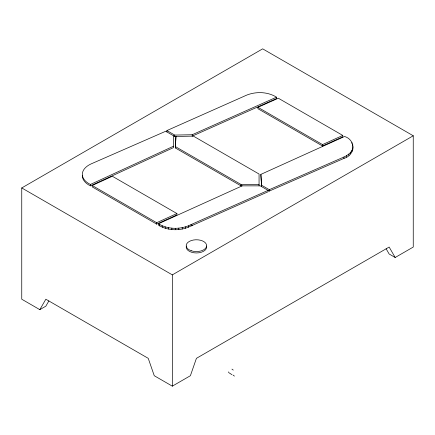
<?xml version="1.0" encoding="UTF-8"?>
<svg xmlns="http://www.w3.org/2000/svg" width="435" height="435" viewBox="0 0 435 435"><rect width="100%" height="100%" fill="white"/><g stroke="black" fill="none" stroke-linecap="round" stroke-linejoin="round"><path stroke-width="0.65" d="M175.338 147.949L175.941 136.476L175.338 147.949L240.99 185.854L260.266 185.854L269.298 191.068L343.987 158.383C355.297 155.219 356.08 140.01 344.585 136.476L260.864 174.381L261.625 186.642L260.864 174.381M352.752 149.961L353.019 146.562M261.625 185.25L269.298 189.682L343.987 156.992C347.728 155.311 351.496 152.674 352.752 148.569M39.819 309.649L45.844 299.22L148.237 358.337L154.256 375.72L172.325 386.155L190.394 375.72L196.419 358.337L389.156 247.058L395.181 257.493L413.25 247.058L413.25 135.78L262.675 48.845L21.75 187.942L21.75 299.22L39.819 309.649L45.844 306.175L48.856 300.96M192.487 225.058C182.434 231.192 168.514 231.344 158.476 225.151L158.476 223.759L242.197 185.854M21.75 187.942L172.325 274.876L413.25 135.78M158.476 223.759C168.079 229.772 181.096 229.62 191.106 224.574L268.096 190.378L268.096 191.764L191.106 225.966L191.106 224.574M173.532 135.78L173.532 147.601L90.415 185.854L90.415 184.462L173.532 146.214M92.22 185.506L112.328 176.251L176.92 213.547L176.92 214.933L156.665 224.107L92.22 186.898L92.22 185.506L156.665 222.715L176.92 213.547M257.933 107.309L322.525 144.605L342.78 135.432L342.78 136.824L322.525 145.991L257.933 108.701L257.933 107.309L278.335 98.223L342.78 135.432M166.904 131.957L166.904 130.565L243.894 96.363C253.904 91.323 266.921 91.165 276.524 97.179L276.524 98.571L192.205 136.128L192.205 134.736L276.524 97.179M166.904 130.565L174.734 135.084L192.205 134.736M90.415 184.462A23.039 13.3 0 0 1 91.013 163.946L165.702 131.261L174.734 136.476L193.406 136.128L259.059 174.033L259.059 185.854M175.338 146.562L240.99 184.462L259.059 184.462M395.181 257.493L389.156 254.013L386.144 248.798M232.007 374.709L228.81 372.654L228.554 371.898M231.958 369.119L233.263 370.082M233.111 375.133L234.416 376.101M352.752 144.55L352.752 145.942M351.948 142.593L351.948 143.523M351.948 150.526L351.948 151.918M350.637 152.391L350.637 153.783M348.837 154.12L348.837 155.507M346.603 155.665L346.603 157.057M343.987 156.992L343.987 158.383M322.525 144.605L322.525 145.991M269.298 189.682L269.298 191.068M240.99 184.462L240.99 185.854M188.431 225.868L188.431 227.255M185.44 226.901L185.44 228.293M182.211 227.663L182.211 229.055M178.818 228.125L178.818 229.517M175.338 228.277L175.338 229.669M174.734 135.084L174.734 136.476M172.325 274.876L172.325 386.155M171.863 228.125L171.863 229.517M168.47 227.663L168.47 229.055M165.235 226.901L165.235 228.293M162.25 225.868L162.25 227.255M159.569 224.574L159.569 225.966M156.665 222.715L156.665 224.107M206.484 246.031A10.223 5.9 0 0 1 196.419 252.958A10.223 5.9 0 0 1 186.354 246.031M90.415 185.854A23.039 13.3 0 0 1 82.34 175.517M191.308 250.777A10.223 5.9 0 0 0 206.641 245.666A10.223 5.9 0 0 0 191.308 240.555A10.223 5.9 0 0 0 191.308 250.777"/></g></svg>
